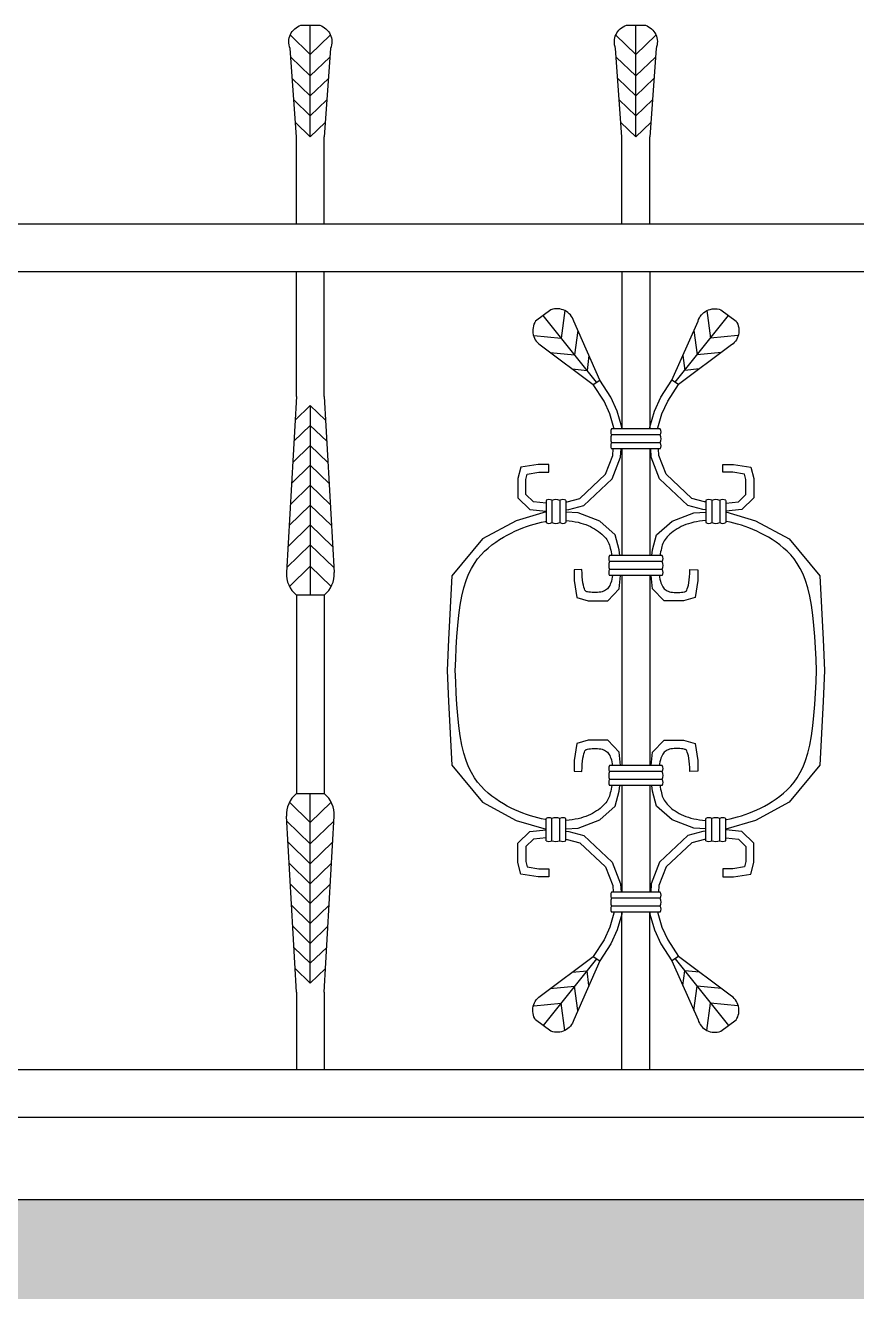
# Model space of a CAD drawing. Header units: metres. Extents: x 515 to 706, y -4 to 163.
# Drawn here: x 623.591 to 624.299, y 84.674 to 85.752 of the extents above; entities that cross this region are included whole.
import ezdxf

# ---------------------------------------------------------------- set-up
doc = ezdxf.new("R2010")
doc.units = ezdxf.units.M
doc.header["$MEASUREMENT"] = 0

msp = doc.modelspace()

# ---------------------------------------------------------------- hatches: boundary and pattern name
at = {"lineweight": 30}
h = msp.add_hatch(dxfattribs=at)
h.set_pattern_fill('AR-CONC', color=256, scale=0.000845287, style=0)
h.set_pattern_definition([(50, (590.1131, 72.95618), (0.1539983, -0.0134731), [0.0161027, -0.17712987]), (355, (590.1131, 72.95618), (-0.0297903, 0.1614977), [0.0128822, -0.1417039]), (100.451, (590.12593, 72.95506), (0.12420857, 0.14802384), [0.0136852, -0.15053714]), (46.1842, (590.1131, 72.99912), (0.2291396, -0.0355378), [0.024154, -0.2656948]), (96.6356, (590.1322, 72.99616), (0.2006747, 0.2091456), [0.0205278, -0.2258057]), (351.184, (590.1131, 72.99912), (0.200675, 0.2091452), [0.0193233, -0.2125558]), (21, (590.13456, 72.98839), (0.12815807, -0.0864437), [0.0161027, -0.17712987]), (326, (590.13456, 72.98839), (0.05224044, 0.1556917), [0.0128822, -0.1417039]), (71.4514, (590.14524, 72.98118), (0.18039816, 0.0692483), [0.0136852, -0.15053714]), (37.5, (590.113094, 72.95618), (0.002610756, 0.071473265), [0, -0.13998627, 0, -0.14385092, 0, -0.14224065]), (7.5, (590.113094, 72.95618), (0.05648178, 0.08468133), [0, -0.0820165, 0, -0.13676573, 0, -0.05421247]), (327.5, (590.065215, 72.95618), (0.11461295, -0.00484243), [0, -0.05367572, 0, -0.16746824, 0, -0.22221747]), (317.5, (590.04375, 72.95618), (0.12521165, 0.02149268), [0, -0.06977843, 0, -0.1112161, 0, -0.1578066])])
edge = h.paths.add_edge_path()
edge.add_line((625.61091, 84.58302), (625.61091, 84.75208))
edge.add_line((625.61091, 84.75208), (621.63806, 84.75208))
edge.add_arc((621.63806, 84.73517), 0.01691, 90, 180)
edge.add_line((621.62115, 84.73517), (621.62115, 84.59993))
edge.add_arc((621.63806, 84.59993), 0.01691, 180, 270)
edge.add_line((621.63806, 84.58302), (625.61091, 84.58302))

# ---------------------------------------------------------------- linework, layer by layer
for p, q in [((623.81694, 85.74359), (623.83386, 85.72723)), ((623.83386, 85.65703), (623.83386, 85.75208)), ((623.85078, 85.74359), (623.83386, 85.72723)), ((624.09419, 85.74359), (624.11111, 85.72723)), ((624.11111, 85.65703), (624.11111, 85.75208)), ((624.12803, 85.74359), (624.11111, 85.72723)), ((623.81718, 85.72507), (623.83386, 85.70894)), ((623.85054, 85.72507), (623.83386, 85.70894)), ((624.09443, 85.72507), (624.11111, 85.70894)), ((624.12779, 85.72507), (624.11111, 85.70894)), ((623.81847, 85.70688), (623.83386, 85.692)), ((623.84924, 85.70688), (623.83386, 85.692)), ((624.09573, 85.70688), (624.11111, 85.692)), ((624.1265, 85.70688), (624.11111, 85.692)), ((623.81977, 85.68868), (623.83386, 85.67506)), ((623.84795, 85.68868), (623.83386, 85.67506)), ((624.09702, 85.68868), (624.11111, 85.67506)), ((624.1252, 85.68868), (624.11111, 85.67506)), ((623.82115, 85.66932), (623.83386, 85.65703)), ((623.84657, 85.66932), (623.83386, 85.65703)), ((624.0984, 85.66932), (624.11111, 85.65703)), ((624.12382, 85.66932), (624.11111, 85.65703)), ((623.82202, 85.58302), (623.82202, 85.65703)), ((623.84569, 85.58302), (623.84569, 85.65703)), ((624.09928, 85.58302), (624.09928, 85.65703)), ((624.12295, 85.58302), (624.12295, 85.65703)), ((621.86434, 85.58302), (625.52612, 85.58302)), ((621.90491, 85.54245), (625.48555, 85.54245)), ((623.82202, 85.43594), (623.82202, 85.54245)), ((623.84569, 85.43594), (623.84569, 85.54245)), ((624.09928, 85.54245), (624.09928, 85.40833)), ((624.12295, 85.54245), (624.12295, 85.40833)), ((624.0506, 85.50915), (624.04756, 85.48581)), ((624.17163, 85.50915), (624.17467, 85.48581)), ((624.07762, 85.44806), (624.03228, 85.50498)), ((624.1446, 85.44806), (624.18995, 85.50498)), ((624.02413, 85.48806), (624.04756, 85.48581)), ((624.06166, 85.49225), (624.05896, 85.4715)), ((624.16057, 85.49225), (624.16327, 85.4715)), ((624.1981, 85.48806), (624.17467, 85.48581)), ((624.03813, 85.4735), (624.05896, 85.4715)), ((624.07115, 85.47086), (624.06951, 85.45825)), ((624.15107, 85.47086), (624.15271, 85.45825)), ((624.1841, 85.4735), (624.16327, 85.4715)), ((624.05684, 85.45947), (624.06951, 85.45825)), ((624.16538, 85.45947), (624.15271, 85.45825)), ((623.82202, 85.43594), (623.81363, 85.28614)), ((623.84569, 85.43594), (623.85408, 85.28614)), ((623.82089, 85.41573), (623.83386, 85.42827)), ((623.84682, 85.41573), (623.83386, 85.42827)), ((623.83386, 85.42827), (623.83386, 85.26688)), ((623.81989, 85.39782), (623.83386, 85.41133)), ((623.84783, 85.39782), (623.83386, 85.41133)), ((624.13186, 85.40833), (624.09036, 85.40833)), ((624.13186, 85.40326), (624.09036, 85.40326)), ((623.81889, 85.37992), (623.83386, 85.39439)), ((623.84883, 85.37992), (623.83386, 85.39439)), ((624.13186, 85.39649), (624.09036, 85.39649)), ((624.13186, 85.39142), (624.09036, 85.39142)), ((624.09928, 85.39142), (624.09928, 85.3005)), ((624.12295, 85.39142), (624.12295, 85.3005)), ((623.81788, 85.36201), (623.83386, 85.37745)), ((623.84983, 85.36201), (623.83386, 85.37745)), ((623.81688, 85.3441), (623.83386, 85.36052)), ((623.85084, 85.3441), (623.83386, 85.36052)), ((624.03459, 85.34757), (624.03459, 85.32865)), ((624.03966, 85.34757), (624.03966, 85.32865)), ((624.04643, 85.34757), (624.04643, 85.32865)), ((624.0515, 85.34757), (624.0515, 85.32865)), ((624.17072, 85.34757), (624.17072, 85.32865)), ((624.1758, 85.34757), (624.1758, 85.32865)), ((624.18256, 85.34757), (624.18256, 85.32865)), ((624.18763, 85.34757), (624.18763, 85.32865)), ((623.81588, 85.32619), (623.83386, 85.34358)), ((623.85184, 85.32619), (623.83386, 85.34358)), ((623.81487, 85.30828), (623.83386, 85.32664)), ((623.85284, 85.30828), (623.83386, 85.32664)), ((623.81387, 85.29037), (623.83386, 85.3097)), ((623.85384, 85.29037), (623.83386, 85.3097)), ((623.81607, 85.27421), (623.83386, 85.29141)), ((623.85164, 85.27421), (623.83386, 85.29141)), ((624.13355, 85.3005), (624.08867, 85.3005)), ((624.13355, 85.29542), (624.08867, 85.29542)), ((624.13355, 85.28866), (624.08867, 85.28866)), ((624.13355, 85.28359), (624.08867, 85.28359)), ((624.09928, 85.28359), (624.09928, 85.12169)), ((624.12295, 85.28359), (624.12295, 85.12169)), ((623.82202, 85.26688), (623.82202, 85.09783)), ((623.84569, 85.26688), (623.82202, 85.26688)), ((623.84569, 85.26688), (623.84569, 85.09783)), ((624.13355, 85.12169), (624.08867, 85.12169)), ((624.13355, 85.11662), (624.08867, 85.11662)), ((624.13355, 85.10986), (624.08867, 85.10986)), ((623.82202, 85.09783), (623.84569, 85.09783)), ((623.83386, 84.93644), (623.83386, 85.09783)), ((624.13355, 85.10479), (624.08867, 85.10479)), ((624.09928, 85.10479), (624.09928, 85.01386)), ((624.12295, 85.10479), (624.12295, 85.01386)), ((623.81607, 85.0905), (623.83386, 85.07331)), ((623.85164, 85.0905), (623.83386, 85.07331)), ((623.82202, 84.92877), (623.81363, 85.07857)), ((623.84569, 84.92877), (623.85408, 85.07857)), ((624.03459, 85.05772), (624.03459, 85.07664)), ((624.03966, 85.05772), (624.03966, 85.07664)), ((624.04643, 85.05772), (624.04643, 85.07664)), ((624.0515, 85.05772), (624.0515, 85.07664)), ((624.17072, 85.05772), (624.17072, 85.07664)), ((624.1758, 85.05772), (624.1758, 85.07664)), ((624.18256, 85.05772), (624.18256, 85.07664)), ((624.18763, 85.05772), (624.18763, 85.07664)), ((623.81387, 85.07434), (623.83386, 85.05501)), ((623.85384, 85.07434), (623.83386, 85.05501)), ((623.81487, 85.05643), (623.83386, 85.03807)), ((623.85284, 85.05643), (623.83386, 85.03807)), ((623.81588, 85.03852), (623.83386, 85.02113)), ((623.85184, 85.03852), (623.83386, 85.02113)), ((623.81688, 85.02061), (623.83386, 85.0042)), ((623.85084, 85.02061), (623.83386, 85.0042)), ((624.13186, 85.01386), (624.09036, 85.01386)), ((623.81788, 85.0027), (623.83386, 84.98726)), ((623.84983, 85.0027), (623.83386, 84.98726)), ((624.13186, 85.00879), (624.09036, 85.00879)), ((624.13186, 85.00203), (624.09036, 85.00203)), ((624.13186, 84.99696), (624.09036, 84.99696)), ((624.09928, 84.86284), (624.09928, 84.99696)), ((624.12295, 84.86284), (624.12295, 84.99696)), ((623.81889, 84.9848), (623.83386, 84.97032)), ((623.84883, 84.9848), (623.83386, 84.97032)), ((623.81989, 84.96689), (623.83386, 84.95338)), ((623.84783, 84.96689), (623.83386, 84.95338)), ((624.07762, 84.95722), (624.03228, 84.9003)), ((624.1446, 84.95722), (624.18995, 84.9003)), ((623.82089, 84.94898), (623.83386, 84.93644)), ((623.84682, 84.94898), (623.83386, 84.93644)), ((624.05684, 84.94582), (624.06951, 84.94704)), ((624.07115, 84.93442), (624.06951, 84.94704)), ((624.15107, 84.93442), (624.15271, 84.94704)), ((624.16538, 84.94582), (624.15271, 84.94704)), ((623.82202, 84.92877), (623.82202, 84.86284)), ((623.84569, 84.92877), (623.84569, 84.86284)), ((624.03813, 84.93178), (624.05896, 84.93379)), ((624.06166, 84.91304), (624.05896, 84.93379)), ((624.16057, 84.91304), (624.16327, 84.93379)), ((624.1841, 84.93178), (624.16327, 84.93379)), ((624.02413, 84.91722), (624.04756, 84.91948)), ((624.0506, 84.89614), (624.04756, 84.91948)), ((624.17163, 84.89614), (624.17467, 84.91948)), ((624.1981, 84.91722), (624.17467, 84.91948)), ((621.90491, 84.86284), (625.48555, 84.86284)), ((621.86434, 84.82226), (625.52612, 84.82226)), ((621.63806, 84.75208), (625.61091, 84.75208))]:
    msp.add_line(p, q, dxfattribs=at)
for points in [[(623.82202, 85.65703), (623.81665, 85.73244, -0.4353511), (623.82577, 85.75208), (623.84194, 85.75208, -0.4353511), (623.85106, 85.73244), (623.84569, 85.65703)], [(624.09928, 85.65703), (624.09391, 85.73244, -0.4353511), (624.10303, 85.75208), (624.1192, 85.75208, -0.4353511), (624.12832, 85.73244), (624.12295, 85.65703)]]:
    msp.add_lwpolyline(points, format="xyb", dxfattribs=at)
for points in [[(624.08046, 85.4499), (624.05817, 85.50009, 0.4353511), (624.0388, 85.50977), (624.02575, 85.5002, 0.4353511), (624.03085, 85.47916), (624.07479, 85.44622)], [(624.14176, 85.4499), (624.16405, 85.50009, -0.4353511), (624.18342, 85.50977), (624.19647, 85.5002, -0.4353511), (624.19137, 85.47916), (624.14744, 85.44622)], [(624.08046, 84.95538), (624.05817, 84.90519, -0.4353511), (624.0388, 84.89552), (624.02575, 84.90508, -0.4353511), (624.03085, 84.92613), (624.07479, 84.95907)], [(624.14176, 84.95538), (624.16405, 84.90519, 0.4353511), (624.18342, 84.89552), (624.19647, 84.90508, 0.4353511), (624.19137, 84.92613), (624.14744, 84.95907)]]:
    msp.add_lwpolyline(points, format="xyb", close=True, dxfattribs=at)
for points in [[(624.09243, 85.40833), (624.09247, 85.4092), (624.08897, 85.42121), (624.08399, 85.43205), (624.07479, 85.44622)], [(624.0992, 85.40833), (624.09928, 85.41002), (624.09532, 85.42358), (624.08993, 85.43532), (624.08046, 85.4499)], [(624.12302, 85.40833), (624.12295, 85.41002), (624.1269, 85.42358), (624.13229, 85.43532), (624.14176, 85.4499)], [(624.12979, 85.40833), (624.12975, 85.4092), (624.13325, 85.42121), (624.13823, 85.43205), (624.14744, 85.44622)], [(624.0515, 85.33948), (624.05394, 85.33977), (624.06674, 85.34316), (624.09099, 85.36593), (624.09815, 85.38439), (624.09846, 85.39142)], [(624.0515, 85.34629), (624.05267, 85.34643), (624.06336, 85.34926), (624.08524, 85.36981), (624.09144, 85.3858), (624.09169, 85.39142)], [(624.17072, 85.33948), (624.16828, 85.33977), (624.15548, 85.34316), (624.13123, 85.36593), (624.12408, 85.38439), (624.12377, 85.39142)], [(624.17072, 85.34629), (624.16956, 85.34643), (624.15887, 85.34926), (624.13698, 85.36981), (624.13078, 85.3858), (624.13053, 85.39142)], [(624.03459, 85.34507), (624.02383, 85.34625), (624.0174, 85.35244), (624.0174, 85.36526), (624.01866, 85.36993), (624.02848, 85.37145), (624.037, 85.37145), (624.037, 85.37821), (624.02796, 85.37821), (624.01328, 85.37595), (624.01064, 85.36615), (624.01064, 85.34957), (624.02081, 85.33977), (624.03459, 85.33827)], [(624.18763, 85.34507), (624.19839, 85.34625), (624.20482, 85.35244), (624.20482, 85.36526), (624.20356, 85.36993), (624.19375, 85.37145), (624.18523, 85.37145), (624.18523, 85.37821), (624.19426, 85.37821), (624.20895, 85.37595), (624.21158, 85.36615), (624.21158, 85.34957), (624.20142, 85.33977), (624.18763, 85.33827)], [(624.03459, 85.33766), (624.0091, 85.33023), (623.98047, 85.31479), (623.95447, 85.28316), (623.95153, 85.22894), (623.95051, 85.20264), (623.95153, 85.17634), (623.95447, 85.12212), (623.98047, 85.0905), (624.0091, 85.07506), (624.03459, 85.06763)], [(624.09748, 85.3005), (624.0969, 85.30538), (624.09351, 85.31818), (624.08032, 85.32985), (624.06186, 85.337), (624.0515, 85.33746)], [(624.12474, 85.3005), (624.12532, 85.30538), (624.12871, 85.31818), (624.1419, 85.32985), (624.16036, 85.337), (624.17072, 85.33746)], [(624.18763, 85.33766), (624.21312, 85.33023), (624.24176, 85.31479), (624.26776, 85.28316), (624.27069, 85.22894), (624.27172, 85.20264), (624.27069, 85.17634), (624.26776, 85.12212), (624.24176, 85.0905), (624.21312, 85.07506), (624.18763, 85.06763)], [(623.95726, 85.20236), (623.95767, 85.21222), (623.95816, 85.222), (623.95876, 85.23161), (623.95951, 85.24094), (623.96043, 85.24988), (623.96157, 85.2583), (623.96296, 85.26609), (623.9646, 85.27311), (623.96651, 85.27932), (623.96868, 85.28479), (623.97106, 85.28961), (623.97362, 85.29388), (623.97635, 85.29767), (623.97922, 85.30107), (623.98222, 85.30415), (623.98533, 85.30697), (623.98851, 85.30958), (623.99172, 85.31198), (623.99497, 85.31417), (623.99824, 85.31618), (624.00153, 85.31803), (624.00483, 85.31973), (624.00815, 85.32129), (624.01147, 85.32273), (624.01477, 85.32406), (624.01803, 85.32528), (624.02126, 85.32636), (624.02446, 85.32733), (624.02761, 85.32817), (624.03073, 85.32888), (624.0338, 85.32947), (624.03459, 85.32958)], [(624.0515, 85.33035), (624.05422, 85.33011), (624.05687, 85.32978), (624.05942, 85.32935), (624.06184, 85.32885), (624.06416, 85.32826), (624.06637, 85.3276), (624.06847, 85.32687), (624.07048, 85.32607), (624.0724, 85.3252), (624.07423, 85.32428), (624.07599, 85.32328), (624.07766, 85.32224), (624.07925, 85.32114), (624.08073, 85.32001), (624.0821, 85.31885), (624.08335, 85.31767), (624.08447, 85.3165), (624.08544, 85.31534), (624.08628, 85.3142), (624.08698, 85.31307), (624.08758, 85.31193), (624.08811, 85.31075), (624.08857, 85.30951), (624.08898, 85.30818), (624.08935, 85.30677), (624.08969, 85.30526), (624.09, 85.30364), (624.0903, 85.30196), (624.09053, 85.3005)], [(624.17072, 85.33035), (624.168, 85.33011), (624.16535, 85.32978), (624.16281, 85.32935), (624.16038, 85.32885), (624.15806, 85.32826), (624.15586, 85.3276), (624.15375, 85.32687), (624.15174, 85.32607), (624.14983, 85.3252), (624.14799, 85.32428), (624.14624, 85.32328), (624.14456, 85.32224), (624.14298, 85.32114), (624.14149, 85.32001), (624.14012, 85.31885), (624.13887, 85.31767), (624.13776, 85.3165), (624.13678, 85.31534), (624.13595, 85.3142), (624.13525, 85.31307), (624.13464, 85.31193), (624.13412, 85.31075), (624.13365, 85.30951), (624.13324, 85.30818), (624.13287, 85.30677), (624.13254, 85.30526), (624.13222, 85.30364), (624.13193, 85.30196), (624.1317, 85.3005)], [(624.26496, 85.20236), (624.26455, 85.21222), (624.26406, 85.222), (624.26346, 85.23161), (624.26272, 85.24094), (624.26179, 85.24988), (624.26065, 85.2583), (624.25927, 85.26609), (624.25763, 85.27311), (624.25571, 85.27932), (624.25355, 85.28479), (624.25116, 85.28961), (624.2486, 85.29388), (624.24587, 85.29767), (624.243, 85.30107), (624.24001, 85.30415), (624.2369, 85.30697), (624.23372, 85.30958), (624.2305, 85.31198), (624.22725, 85.31417), (624.22399, 85.31618), (624.2207, 85.31803), (624.21739, 85.31973), (624.21408, 85.32129), (624.21076, 85.32273), (624.20746, 85.32406), (624.20419, 85.32528), (624.20096, 85.32636), (624.19777, 85.32733), (624.19461, 85.32817), (624.1915, 85.32888), (624.18842, 85.32947), (624.18763, 85.32958)], [(624.09111, 85.28359), (624.09091, 85.28202), (624.09062, 85.28035), (624.09026, 85.27879), (624.08984, 85.27737), (624.08936, 85.27609), (624.08882, 85.27496), (624.08822, 85.27395), (624.08757, 85.27306), (624.08688, 85.27228), (624.08614, 85.2716), (624.08534, 85.27101), (624.08448, 85.27051), (624.08353, 85.27009), (624.08245, 85.26973), (624.08121, 85.26944), (624.07984, 85.26923), (624.07838, 85.26909), (624.07686, 85.26904), (624.07532, 85.26905), (624.0738, 85.26912), (624.07234, 85.26924), (624.07105, 85.2694), (624.07004, 85.26958), (624.06932, 85.26977), (624.06886, 85.26995), (624.06859, 85.27011), (624.06838, 85.27028), (624.06812, 85.27058), (624.06776, 85.27116), (624.06731, 85.27214), (624.06684, 85.27354), (624.06638, 85.27531), (624.06599, 85.27742), (624.06566, 85.27982), (624.06543, 85.28247), (624.06528, 85.28535), (624.06523, 85.28854), (624.05847, 85.28843), (624.05847, 85.2794), (624.06073, 85.26471), (624.07053, 85.26208), (624.08711, 85.26208), (624.0969, 85.27224), (624.09814, 85.28359)], [(624.13112, 85.28359), (624.13131, 85.28202), (624.1316, 85.28035), (624.13196, 85.27879), (624.13238, 85.27737), (624.13287, 85.27609), (624.13341, 85.27496), (624.134, 85.27395), (624.13465, 85.27306), (624.13534, 85.27228), (624.13609, 85.2716), (624.13688, 85.27101), (624.13775, 85.27051), (624.13869, 85.27009), (624.13977, 85.26973), (624.14101, 85.26944), (624.14238, 85.26923), (624.14384, 85.26909), (624.14536, 85.26904), (624.1469, 85.26905), (624.14843, 85.26912), (624.14988, 85.26924), (624.15117, 85.2694), (624.15218, 85.26958), (624.15291, 85.26977), (624.15336, 85.26995), (624.15363, 85.27011), (624.15384, 85.27028), (624.1541, 85.27058), (624.15446, 85.27116), (624.15491, 85.27214), (624.15539, 85.27354), (624.15584, 85.27531), (624.15624, 85.27742), (624.15656, 85.27982), (624.1568, 85.28247), (624.15694, 85.28535), (624.15699, 85.28854), (624.16376, 85.28843), (624.16376, 85.2794), (624.1615, 85.26471), (624.1517, 85.26208), (624.13512, 85.26208), (624.12532, 85.27224), (624.12409, 85.28359)], [(624.03459, 85.0757), (624.0338, 85.07582), (624.03073, 85.0764), (624.02761, 85.07712), (624.02446, 85.07796), (624.02126, 85.07892), (624.01803, 85.08001), (624.01477, 85.08122), (624.01147, 85.08255), (624.00815, 85.08399), (624.00483, 85.08556), (624.00153, 85.08725), (623.99824, 85.0891), (623.99497, 85.09111), (623.99172, 85.09331), (623.98851, 85.0957), (623.98533, 85.09831), (623.98222, 85.10114), (623.97922, 85.10422), (623.97635, 85.10761), (623.97362, 85.1114), (623.97106, 85.11567), (623.96868, 85.1205), (623.96651, 85.12597), (623.9646, 85.13218), (623.96296, 85.1392), (623.96157, 85.14698), (623.96043, 85.1554), (623.95951, 85.16434), (623.95876, 85.17367), (623.95816, 85.18329), (623.95767, 85.19307), (623.95726, 85.20292)], [(624.18763, 85.0757), (624.18842, 85.07582), (624.1915, 85.0764), (624.19461, 85.07712), (624.19777, 85.07796), (624.20096, 85.07892), (624.20419, 85.08001), (624.20746, 85.08122), (624.21076, 85.08255), (624.21408, 85.08399), (624.21739, 85.08556), (624.2207, 85.08725), (624.22399, 85.0891), (624.22725, 85.09111), (624.2305, 85.09331), (624.23372, 85.0957), (624.2369, 85.09831), (624.24001, 85.10114), (624.243, 85.10422), (624.24587, 85.10761), (624.2486, 85.1114), (624.25116, 85.11567), (624.25355, 85.1205), (624.25571, 85.12597), (624.25763, 85.13218), (624.25927, 85.1392), (624.26065, 85.14698), (624.26179, 85.1554), (624.26272, 85.16434), (624.26346, 85.17367), (624.26406, 85.18329), (624.26455, 85.19307), (624.26496, 85.20292)], [(624.09814, 85.12169), (624.0969, 85.13304), (624.08711, 85.14321), (624.07053, 85.14321), (624.06073, 85.14057), (624.05847, 85.12589), (624.05847, 85.11685), (624.06523, 85.11674), (624.06528, 85.11993), (624.06543, 85.12282), (624.06566, 85.12547), (624.06599, 85.12787), (624.06638, 85.12997), (624.06684, 85.13175), (624.06731, 85.13315), (624.06776, 85.13412), (624.06812, 85.1347), (624.06838, 85.135), (624.06859, 85.13518), (624.06886, 85.13533), (624.06932, 85.13551), (624.07004, 85.13571), (624.07105, 85.13589), (624.07234, 85.13604), (624.0738, 85.13616), (624.07532, 85.13624), (624.07686, 85.13625), (624.07838, 85.13619), (624.07984, 85.13606), (624.08121, 85.13584), (624.08245, 85.13555), (624.08353, 85.1352), (624.08448, 85.13478), (624.08534, 85.13427), (624.08614, 85.13369), (624.08688, 85.13301), (624.08757, 85.13223), (624.08822, 85.13134), (624.08882, 85.13033), (624.08936, 85.12919), (624.08984, 85.12792), (624.09026, 85.12649), (624.09062, 85.12493), (624.09091, 85.12327), (624.09111, 85.12169)], [(624.12409, 85.12169), (624.12532, 85.13304), (624.13512, 85.14321), (624.1517, 85.14321), (624.1615, 85.14057), (624.16376, 85.12589), (624.16376, 85.11685), (624.15699, 85.11674), (624.15694, 85.11993), (624.1568, 85.12282), (624.15656, 85.12547), (624.15624, 85.12787), (624.15584, 85.12997), (624.15539, 85.13175), (624.15491, 85.13315), (624.15446, 85.13412), (624.1541, 85.1347), (624.15384, 85.135), (624.15363, 85.13518), (624.15336, 85.13533), (624.15291, 85.13551), (624.15218, 85.13571), (624.15117, 85.13589), (624.14988, 85.13604), (624.14843, 85.13616), (624.1469, 85.13624), (624.14536, 85.13625), (624.14384, 85.13619), (624.14238, 85.13606), (624.14101, 85.13584), (624.13977, 85.13555), (624.13869, 85.1352), (624.13775, 85.13478), (624.13688, 85.13427), (624.13609, 85.13369), (624.13534, 85.13301), (624.13465, 85.13223), (624.134, 85.13134), (624.13341, 85.13033), (624.13287, 85.12919), (624.13238, 85.12792), (624.13196, 85.12649), (624.1316, 85.12493), (624.13131, 85.12327), (624.13112, 85.12169)], [(624.09053, 85.10479), (624.0903, 85.10333), (624.09, 85.10164), (624.08969, 85.10003), (624.08935, 85.09851), (624.08898, 85.0971), (624.08857, 85.09578), (624.08811, 85.09453), (624.08758, 85.09335), (624.08698, 85.09221), (624.08628, 85.09109), (624.08544, 85.08995), (624.08447, 85.08879), (624.08335, 85.08761), (624.0821, 85.08644), (624.08073, 85.08528), (624.07925, 85.08414), (624.07766, 85.08305), (624.07599, 85.082), (624.07423, 85.08101), (624.0724, 85.08008), (624.07048, 85.07921), (624.06847, 85.07842), (624.06637, 85.07768), (624.06416, 85.07702), (624.06184, 85.07644), (624.05942, 85.07593), (624.05687, 85.07551), (624.05422, 85.07517), (624.0515, 85.07493)], [(624.0515, 85.06782), (624.06186, 85.06828), (624.08032, 85.07543), (624.09351, 85.08711), (624.0969, 85.09991), (624.09748, 85.10479)], [(624.17072, 85.06782), (624.16036, 85.06828), (624.1419, 85.07543), (624.12871, 85.08711), (624.12532, 85.09991), (624.12474, 85.10479)], [(624.1317, 85.10479), (624.13193, 85.10333), (624.13222, 85.10164), (624.13254, 85.10003), (624.13287, 85.09851), (624.13324, 85.0971), (624.13365, 85.09578), (624.13412, 85.09453), (624.13464, 85.09335), (624.13525, 85.09221), (624.13595, 85.09109), (624.13678, 85.08995), (624.13776, 85.08879), (624.13887, 85.08761), (624.14012, 85.08644), (624.14149, 85.08528), (624.14298, 85.08414), (624.14456, 85.08305), (624.14624, 85.082), (624.14799, 85.08101), (624.14983, 85.08008), (624.15174, 85.07921), (624.15375, 85.07842), (624.15586, 85.07768), (624.15806, 85.07702), (624.16038, 85.07644), (624.16281, 85.07593), (624.16535, 85.07551), (624.168, 85.07517), (624.17072, 85.07493)], [(624.03459, 85.06021), (624.02383, 85.05904), (624.0174, 85.05284), (624.0174, 85.04003), (624.01866, 85.03535), (624.02848, 85.03384), (624.037, 85.03384), (624.037, 85.02708), (624.02796, 85.02708), (624.01328, 85.02934), (624.01064, 85.03914), (624.01064, 85.05572), (624.02081, 85.06551), (624.03459, 85.06701)], [(624.0515, 85.0658), (624.05394, 85.06551), (624.06674, 85.06212), (624.09099, 85.03935), (624.09815, 85.02089), (624.09846, 85.01386)], [(624.17072, 85.0658), (624.16828, 85.06551), (624.15548, 85.06212), (624.13123, 85.03935), (624.12408, 85.02089), (624.12377, 85.01386)], [(624.18763, 85.06021), (624.19839, 85.05904), (624.20482, 85.05284), (624.20482, 85.04003), (624.20356, 85.03535), (624.19375, 85.03384), (624.18523, 85.03384), (624.18523, 85.02708), (624.19426, 85.02708), (624.20895, 85.02934), (624.21158, 85.03914), (624.21158, 85.05572), (624.20142, 85.06551), (624.18763, 85.06701)], [(624.0515, 85.05899), (624.05267, 85.05885), (624.06336, 85.05602), (624.08524, 85.03548), (624.09144, 85.01948), (624.09169, 85.01386)], [(624.17072, 85.05899), (624.16956, 85.05885), (624.15887, 85.05602), (624.13698, 85.03548), (624.13078, 85.01948), (624.13053, 85.01386)], [(624.09243, 84.99696), (624.09247, 84.99609), (624.08897, 84.98407), (624.08399, 84.97323), (624.07479, 84.95907)], [(624.0992, 84.99696), (624.09928, 84.99527), (624.09532, 84.9817), (624.08993, 84.96996), (624.08046, 84.95538)], [(624.12302, 84.99696), (624.12295, 84.99527), (624.1269, 84.9817), (624.13229, 84.96996), (624.14176, 84.95538)], [(624.12979, 84.99696), (624.12975, 84.99609), (624.13325, 84.98407), (624.13823, 84.97323), (624.14744, 84.95907)]]:
    msp.add_lwpolyline(points, dxfattribs=at)
for centre, radius, start, end in [((624.09471, 85.40579), 0.00504, 149.77678, 210.22322), ((624.09836, 85.39987), 0.00869, 157.10166, 202.89834), ((624.12751, 85.40579), 0.00504, 329.77678, 30.22322), ((624.12386, 85.39987), 0.00869, 337.10166, 22.89834), ((624.09471, 85.39396), 0.00504, 149.77678, 210.22322), ((624.12751, 85.39396), 0.00504, 329.77678, 30.22322), ((624.03713, 85.34322), 0.00504, 59.77678, 120.22322), ((624.04305, 85.33956), 0.00869, 67.10166, 112.89834), ((624.04896, 85.34322), 0.00504, 59.77678, 120.22322), ((624.17326, 85.34322), 0.00504, 59.77678, 120.22322), ((624.17918, 85.33956), 0.00869, 67.10166, 112.89834), ((624.18509, 85.34322), 0.00504, 59.77678, 120.22322), ((624.03713, 85.333), 0.00504, 239.77678, 300.22322), ((624.04305, 85.33665), 0.00869, 247.10166, 292.89834), ((624.04896, 85.333), 0.00504, 239.77678, 300.22322), ((624.17326, 85.333), 0.00504, 239.77678, 300.22322), ((624.17918, 85.33665), 0.00869, 247.10166, 292.89834), ((624.18509, 85.333), 0.00504, 239.77678, 300.22322), ((624.09302, 85.29796), 0.00504, 149.77678, 210.22322), ((624.09667, 85.29204), 0.00869, 157.10166, 202.89834), ((624.1292, 85.29796), 0.00504, 329.77678, 30.22322), ((624.12555, 85.29204), 0.00869, 337.10166, 22.89834), ((623.8363, 85.28456), 0.02272, 176.01776, 231.0717), ((623.83141, 85.28456), 0.02272, 308.9283, 3.98224), ((624.09302, 85.28613), 0.00504, 149.77678, 210.22322), ((624.1292, 85.28613), 0.00504, 329.77678, 30.22322), ((624.09302, 85.11916), 0.00504, 149.77678, 210.22322), ((624.1292, 85.11916), 0.00504, 329.77678, 30.22322), ((624.09667, 85.11324), 0.00869, 157.10166, 202.89834), ((624.09302, 85.10732), 0.00504, 149.77678, 210.22322), ((624.12555, 85.11324), 0.00869, 337.10166, 22.89834), ((624.1292, 85.10732), 0.00504, 329.77678, 30.22322), ((623.8363, 85.08015), 0.02272, 128.9283, 183.98224), ((623.83141, 85.08015), 0.02272, 356.01776, 51.0717), ((624.03713, 85.07229), 0.00504, 59.77678, 120.22322), ((624.04305, 85.06863), 0.00869, 67.10166, 112.89834), ((624.04896, 85.07229), 0.00504, 59.77678, 120.22322), ((624.17326, 85.07229), 0.00504, 59.77678, 120.22322), ((624.17918, 85.06863), 0.00869, 67.10166, 112.89834), ((624.18509, 85.07229), 0.00504, 59.77678, 120.22322), ((624.03713, 85.06207), 0.00504, 239.77678, 300.22322), ((624.04305, 85.06572), 0.00869, 247.10166, 292.89834), ((624.04896, 85.06207), 0.00504, 239.77678, 300.22322), ((624.17326, 85.06207), 0.00504, 239.77678, 300.22322), ((624.17918, 85.06572), 0.00869, 247.10166, 292.89834), ((624.18509, 85.06207), 0.00504, 239.77678, 300.22322), ((624.09471, 85.01133), 0.00504, 149.77678, 210.22322), ((624.12751, 85.01133), 0.00504, 329.77678, 30.22322), ((624.09836, 85.00541), 0.00869, 157.10166, 202.89834), ((624.09471, 84.99949), 0.00504, 149.77678, 210.22322), ((624.12386, 85.00541), 0.00869, 337.10166, 22.89834), ((624.12751, 84.99949), 0.00504, 329.77678, 30.22322)]:
    msp.add_arc(centre, radius, start, end, dxfattribs=at)

doc.saveas('drawing.dxf')
